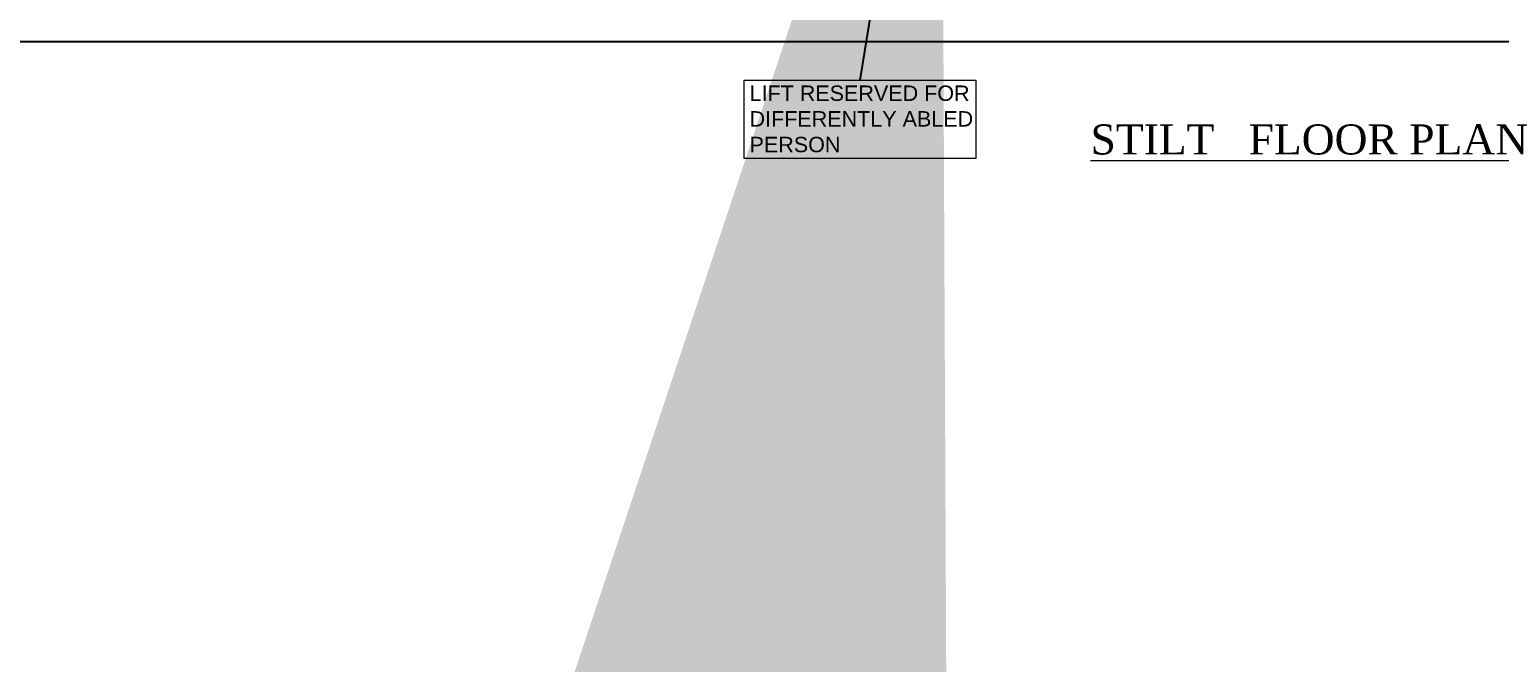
# Model space of a CAD drawing. Header units: metres. Extents: x -1560916 to -1560612, y 43591 to 43809.
# Drawn here: x -1560823.32 to -1560801.37, y 43680.93 to 43690.4 of the extents above; entities that cross this region are included whole.
import ezdxf

# ---------------------------------------------------------------- set-up
doc = ezdxf.new("R2010")
doc.units = ezdxf.units.M
doc.header["$LTSCALE"] = 750
doc.header["$MEASUREMENT"] = 0
doc.layers.get('0').update_dxf_attribs({"lineweight": 5})
doc.layers.add('AR_DIM WRK', color=3, linetype='Continuous', lineweight=13)
doc.styles.add('RS1', font='romans.shx', dxfattribs={"width": 0.75})
doc.styles.get("Standard").update_dxf_attribs({"font": 'arial.ttf'})
doc.styles.add('style4', font='BOOKOS.TTF', dxfattribs={"height": 300})
doc.dimstyles.new('DIM-100', dxfattribs={"dimtxt": 200, "dimasz": 100, "dimexe": 25, "dimexo": 25, "dimgap": 35, "dimtad": 1, "dimdec": 0, "dimrnd": 5, "dimzin": 0, "dimdsep": 46, "dimtxsty": 'RS1', "dimblk": 'ARCHTICK', "dimcen": 100, "dimdle": 25, "dimclrd": 8, "dimclre": 8, "dimclrt": 4, "dimadec": 0, "dimazin": 0, "dimtfac": 0.5, "dimtdec": 0, "dimtmove": 1, "dimatfit": 0, "dimfxl": 75, "dimfrac": 1, "dimtolj": 1, "dimtzin": 0, "dimarcsym": 2})

# ---------------------------------------------------------------- blocks, each defined once
blk = doc.blocks.new('_ArchTick')
at = {"color": 0, "linetype": 'ByBlock', "const_width": 0.15}
blk.add_lwpolyline([(-0.5, -0.5), (0.5, 0.5)], dxfattribs=at)

msp = doc.modelspace()

# ---------------------------------------------------------------- linework, layer by layer
at = {"layer": 'AR_DIM WRK'}
msp.add_lwpolyline([(-1560812.65055, 43688.46836), (-1560812.65055, 43689.63811), (-1560809.19267, 43689.63811), (-1560809.19267, 43688.46836)], close=True, dxfattribs=at)

# ---------------------------------------------------------------- texts
at = {"linetype": 'ByBlock', "style": 'style4'}
msp.add_text('%%USTILT   FLOOR PLAN', height=0.45, dxfattribs=at).set_placement((-1560807.47985, 43688.52682))
at = {"color": 4, "insert": (-1560812.57005, 43689.55761), "char_height": 0.23, "width": 4.1574217, "attachment_point": 1}
msp.add_mtext('\\A1;LIFT RESERVED FOR DIFFERENTLY ABLED PERSON', dxfattribs=at)

# ---------------------------------------------------------------- leaders
at = {"layer": 'AR_DIM WRK', "annotation_type": 0, "has_hookline": 1, "hookline_direction": 1}
for points, text_width in [([(-1560793.05622, 43703.6353), (-1560827.09717, 43703.6353)], 1.61429), ([(-1560815.52481, 43698.55192), (-1560849.97677, 43698.55192)], 1.61429), ([(-1560796.69371, 43691.08258), (-1560796.69371, 43690.20826), (-1560831.41453, 43690.20826)], 1.98571)]:
    msp.add_leader(points, dimstyle='DIM-100', override={"dimgap": 35, "dimtad": 0}, dxfattribs=dict(at, text_width=text_width))
at = {"layer": 'AR_DIM WRK'}
msp.add_leader([(-1560809.70763, 43697.23487), (-1560810.92161, 43689.63811)], dimstyle='DIM-100', override={"dimgap": 35, "dimtad": 0, "dimfxl": 50}, dxfattribs=at)

doc.saveas('drawing.dxf')
